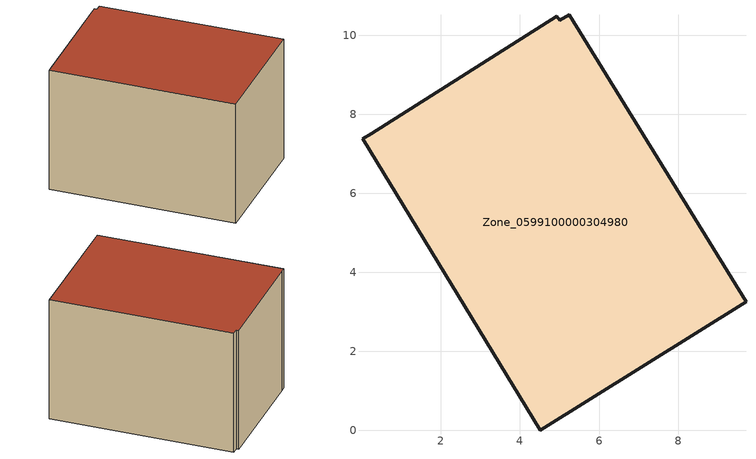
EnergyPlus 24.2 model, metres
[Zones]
Zone_0599100000304980
 floor ground (C_G): 5.25,10.52 9.72,3.25 4.52,0 0.01,7.38 0.23,7.51 4.93,10.48 5,10.37 z0
 wall outside (C_F): 9.72,3.25 5.25,10.52 5,10.37 4.93,10.48 0.23,7.51 0.01,7.38 4.52,0 9.72,3.25 z0:5.9
 roof outside (C_R): 5,10.37 4.93,10.48 0.23,7.51 0.01,7.38 4.52,0 9.72,3.25 5.25,10.52 z5.9
[BUILDING]
Pand.0599100000304980: North Axis=0; Terrain=City; Loads Convergence Tolerance Value=0.04; Temperature Convergence Tolerance Value=0.4; Solar Distribution=FullExterior; Maximum Number of Warmup Days=25; Minimum Number of Warmup Days=1
[Site:Location]
Rotterdam.The.Hague.AP_ZH_NLD Design_Conditions: Latitude=51.96; Longitude=4.45; Time Zone=1; Elevation=-4.5
[SITE:GROUNDTEMPERATURE:BUILDINGSURFACE]
18, 18, 18, 18, 18, 18, 18, 18, 18, 18, 18, 18
[MATERIAL] Thermal Absorptance=0.9; Solar Absorptance=0.7; Visible Absorptance=0.7
Name | Roughness | Thickness | Conductivity | Density | Specific Heat
G.TI.1965-1974 | MediumSmooth | 0.15 | 0.882353 | 540 | 1210
F.TI.1965-1974 | Rough | 0.3 | 0.697674 | 1920 | 840
R.TI.1965-1974 | MediumRough | 0.2 | 0.232558 | 1500 | 1000
[CONSTRUCTION]
C_G: G.TI.1965-1974
C_F: F.TI.1965-1974
C_R: R.TI.1965-1974
[ZONE]
Zone_0599100000304980: Type=1; Multiplier=1; Ceiling Height=Autocalculate; Volume=Autocalculate; Floor Area=autocalculate; Part of Total Floor Area=Yes
[ZONEINFILTRATION:DESIGNFLOWRATE]
Infil_Zone_0599100000304980: Zone or ZoneList or Space or SpaceList=Zone_0599100000304980; Schedule=AlwaysOn; Design Flow Rate Calculation Method=Flow/Area; Flow Rate per Floor Area=0.003; Constant Term Coefficient=1; Temperature Term Coefficient=0; Velocity Term Coefficient=0; Velocity Squared Term Coefficient=0
[HVACTEMPLATE:ZONE:IDEALLOADSAIRSYSTEM]
Zone_0599100000304980: Maximum Heating Supply Air Temperature=50; Minimum Cooling Supply Air Temperature=13; Maximum Heating Supply Air Humidity Ratio=0.0156; Minimum Cooling Supply Air Humidity Ratio=0.0077; Heating Limit=NoLimit; Cooling Limit=NoLimit; Dehumidification Control Type=ConstantSensibleHeatRatio; Cooling Sensible Heat Ratio=0.7; Dehumidification Setpoint=60; Humidification Control Type=None; Humidification Setpoint=30; Outdoor Air Method=None; Outdoor Air Flow Rate per Person=0.00944; Outdoor Air Flow Rate per Zone Floor Area=0; Outdoor Air Flow Rate per Zone=0; Demand Controlled Ventilation Type=None; Outdoor Air Economizer Type=NoEconomizer; Heat Recovery Type=None; Sensible Heat Recovery Effectiveness=0.7; Latent Heat Recovery Effectiveness=0.65
[ZONECONTROL:THERMOSTAT]
ThermostatControl_Zone_0599100000304980: Zone or ZoneList=Zone_0599100000304980; Control Type Schedule=DualSetpointControlType; Control 1=Thermostat_Zone_0599100000304980; Temperature Difference Between Cutout And Setpoint=0
[THERMOSTATSETPOINT:DUALSETPOINT]
Thermostat_Zone_0599100000304980: Heating Setpoint Temperature Schedule=HeatingSetpoint_Zone_0599100000304980; Cooling Setpoint Temperature Schedule=CoolingSetpoint_Zone_0599100000304980
[SCHEDULE:COMPACT]
HeatingSetpoint_Zone_0599100000304980: Through: 12/31, For: AllDays, Until: 24:00, 21
CoolingSetpoint_Zone_0599100000304980: Through: 12/31, For: AllDays, Until: 24:00, 24
DualSetpointControlType: Through: 12/31, For: AllDays, Until: 24:00, 4
AlwaysOn: Through: 12/31, For: AllDays, Until: 24:00, 1
